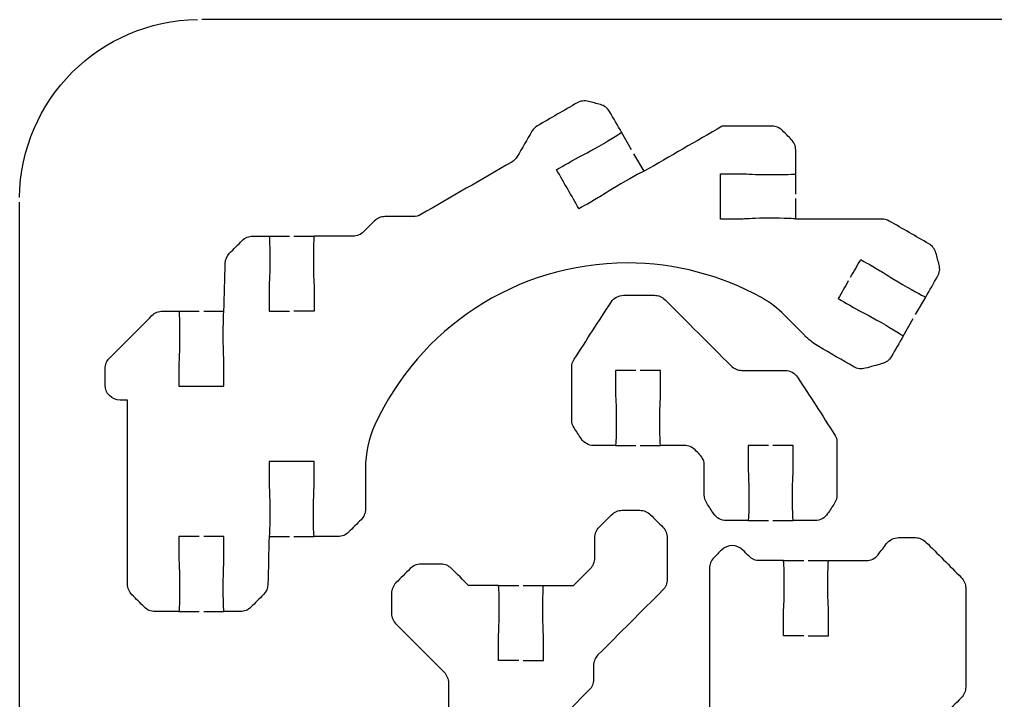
# Model space of a CAD drawing. Extents: x 0 to 400, y 230 to 450.
# Drawn here: x 270 to 335, y 404.7 to 450 of the extents above; entities that cross this region are included whole.
import ezdxf

# ---------------------------------------------------------------- set-up
doc = ezdxf.new("R2010")
doc.units = 0
doc.header["$MEASUREMENT"] = 0
doc.layers.add('DEFAULT', color=18, linetype='CONTINUOUS')

msp = doc.modelspace()

# ---------------------------------------------------------------- linework, layer by layer
at = {"layer": 'DEFAULT', "color": 1}
for points in [[(387.851, 450), (282.152, 450)], [(310.769, 441.33), (310.095, 442.498)], [(311.595, 439.901), (310.921, 441.069)], [(321.695, 438.374), (321.695, 439.725)], [(270.002, 242.147), (270.002, 437.847)], [(321.695, 436.726), (321.695, 438.074)], [(286.622, 435.58), (287.973, 435.58)], [(288.273, 435.58), (289.62, 435.58)], [(329.682, 430.355), (330.355, 431.526)], [(280.617, 430.588), (281.968, 430.588)], [(282.268, 430.588), (283.616, 430.588)], [(328.856, 428.926), (329.53, 430.097)], [(309.697, 421.641), (311.048, 421.641)], [(311.348, 421.641), (312.699, 421.641)], [(318.53, 416.642), (319.881, 416.642)], [(320.181, 416.642), (321.532, 416.642)], [(286.629, 415.581), (287.976, 415.581)], [(288.276, 415.581), (289.627, 415.581)], [(320.887, 413.972), (322.234, 413.972)], [(322.534, 413.972), (323.886, 413.972)], [(301.904, 412.321), (303.255, 412.321)], [(303.555, 412.321), (304.903, 412.321)], [(280.621, 410.582), (281.968, 410.582)], [(282.268, 410.582), (283.619, 410.582)]]:
    msp.add_lwpolyline(points, dxfattribs=at)
msp.add_open_spline([(270.002, 438.15), (270.083, 444.659), (275.343, 449.919), (281.852, 450)], degree=3, dxfattribs=at)
for points, knots in [([(325.353, 432.849), (325.578, 433.239), (325.802, 433.63), (326.027, 434.02), (326.027, 434.02), (326.567, 433.713), (327.325, 433.272), (327.509, 433.17), (327.978, 432.839), (328.817, 432.355), (329.653, 431.875), (330.341, 431.501), (330.355, 431.523), (330.62, 431.981), (330.885, 432.44), (331.149, 432.898), (331.283, 433.131), (331.319, 433.403), (331.252, 433.66), (331.18, 433.927), (331.108, 434.194), (331.036, 434.461), (330.966, 434.715), (330.796, 434.934), (330.567, 435.068), (329.688, 435.574), (328.808, 436.079), (327.928, 436.585), (327.777, 436.673), (327.604, 436.719), (327.427, 436.719), (325.517, 436.719), (323.606, 436.719), (321.695, 436.719), (321.695, 436.747), (320.912, 436.772), (319.945, 436.772), (318.978, 436.772), (318.407, 436.719), (318.195, 436.719), (317.695, 436.719), (317.196, 436.719), (316.696, 436.719), (316.696, 437.721), (316.696, 438.723), (316.696, 439.725), (317.196, 439.725), (317.695, 439.725), (318.195, 439.725), (318.407, 439.725), (318.978, 439.675), (319.945, 439.675), (320.912, 439.675), (321.695, 439.697), (321.695, 439.725), (321.695, 440.254), (321.695, 440.783), (321.695, 441.312), (321.695, 441.577), (321.589, 441.831), (321.402, 442.018), (321.207, 442.214), (321.012, 442.411), (320.816, 442.607), (320.629, 442.794), (320.375, 442.9), (320.107, 442.9), (319.003, 442.9), (317.899, 442.9), (316.795, 442.893), (315.063, 441.893), (313.33, 440.894), (311.598, 439.894), (311.584, 439.922), (310.893, 439.548), (310.057, 439.065), (309.221, 438.578), (308.748, 438.254), (308.564, 438.144), (307.809, 437.71), (307.266, 437.396), (307.266, 437.396), (306.766, 438.263), (306.267, 439.13), (305.767, 439.996), (305.767, 439.996), (306.307, 440.307), (307.065, 440.748), (307.249, 440.85), (307.767, 441.097), (308.607, 441.577), (309.436, 442.057), (310.095, 442.466), (310.095, 442.498), (309.832, 442.955), (309.569, 443.412), (309.305, 443.87), (309.171, 444.099), (308.952, 444.269), (308.695, 444.339), (308.428, 444.41), (308.161, 444.48), (307.894, 444.551), (307.64, 444.618), (307.368, 444.582), (307.139, 444.452), (306.258, 443.943), (305.378, 443.434), (304.497, 442.924), (304.345, 442.836), (304.218, 442.713), (304.13, 442.561), (303.805, 442), (303.481, 441.439), (303.156, 440.878), (303.068, 440.727), (302.941, 440.6), (302.789, 440.511), (300.769, 439.345), (298.749, 438.178), (296.729, 437.012), (296.577, 436.924), (296.404, 436.878), (296.228, 436.878), (295.597, 436.878), (294.967, 436.878), (294.337, 436.878), (294.072, 436.878), (293.818, 436.772), (293.631, 436.585), (293.394, 436.347), (293.156, 436.11), (292.919, 435.872), (292.732, 435.685), (292.478, 435.58), (292.213, 435.58), (291.35, 435.58), (290.487, 435.58), (289.624, 435.58), (289.596, 435.58), (289.574, 434.793), (289.574, 433.83), (289.574, 432.863), (289.624, 432.292), (289.624, 432.08), (289.624, 431.58), (289.624, 431.08), (289.624, 430.581), (289.173, 430.581), (288.723, 430.581), (288.273, 430.581)], [0, 0, 0, 0, 3.830209, 3.830209, 3.830209, 4.830209, 4.830209, 4.830209, 5.830209, 5.830209, 5.830209, 6.830209, 6.830209, 6.830209, 11.332708, 11.332708, 11.332708, 12.332708, 12.332708, 12.332708, 14.68324, 14.68324, 14.68324, 15.68324, 15.68324, 15.68324, 24.311125, 24.311125, 24.311125, 25.311125, 25.311125, 25.311125, 41.561125, 41.561125, 41.561125, 42.561125, 42.561125, 42.561125, 43.561125, 43.561125, 43.561125, 47.811125, 47.811125, 47.811125, 56.331125, 56.331125, 56.331125, 60.581125, 60.581125, 60.581125, 61.581125, 61.581125, 61.581125, 62.581125, 62.581125, 62.581125, 67.081125, 67.081125, 67.081125, 68.081125, 68.081125, 68.081125, 70.435801, 70.435801, 70.435801, 71.435801, 71.435801, 71.435801, 80.845801, 80.845801, 80.845801, 97.852356, 97.852356, 97.852356, 98.852356, 98.852356, 98.852356, 99.852356, 99.852356, 99.852356, 100.852356, 100.852356, 100.852356, 109.359964, 109.359964, 109.359964, 110.359964, 110.359964, 110.359964, 111.359964, 111.359964, 111.359964, 112.359964, 112.359964, 112.359964, 116.848806, 116.848806, 116.848806, 117.848806, 117.848806, 117.848806, 120.196763, 120.196763, 120.196763, 121.196763, 121.196763, 121.196763, 129.848294, 129.848294, 129.848294, 130.848294, 130.848294, 130.848294, 136.359238, 136.359238, 136.359238, 137.359238, 137.359238, 137.359238, 157.197554, 157.197554, 157.197554, 158.197554, 158.197554, 158.197554, 163.557554, 163.557554, 163.557554, 164.557554, 164.557554, 164.557554, 167.414266, 167.414266, 167.414266, 168.414266, 168.414266, 168.414266, 175.754266, 175.754266, 175.754266, 176.754266, 176.754266, 176.754266, 177.754266, 177.754266, 177.754266, 182.004266, 182.004266, 182.004266, 185.834266, 185.834266, 185.834266, 185.834266]), ([(281.968, 415.581), (281.518, 415.581), (281.068, 415.581), (280.617, 415.581), (280.617, 415.081), (280.617, 414.581), (280.617, 414.081), (280.617, 413.87), (280.667, 413.298), (280.667, 412.331), (280.667, 411.365), (280.646, 410.582), (280.617, 410.582), (280.087, 410.582), (279.557, 410.582), (279.026, 410.582), (278.762, 410.582), (278.508, 410.688), (278.321, 410.875), (278.044, 411.151), (277.768, 411.427), (277.492, 411.704), (277.305, 411.891), (277.199, 412.145), (277.199, 412.413), (277.199, 416.497), (277.199, 420.581), (277.199, 424.665), (277.032, 424.665), (276.865, 424.665), (276.698, 424.665), (276.148, 424.665), (275.7, 425.113), (275.7, 425.666), (275.7, 426.029), (275.7, 426.391), (275.7, 426.753), (275.7, 427.018), (275.805, 427.272), (275.992, 427.459), (276.937, 428.404), (277.881, 429.349), (278.825, 430.295), (279.012, 430.482), (279.266, 430.588), (279.534, 430.588), (279.895, 430.588), (280.256, 430.588), (280.617, 430.588), (280.646, 430.588), (280.667, 429.805), (280.667, 428.838), (280.667, 427.871), (280.617, 427.296), (280.617, 427.088), (280.617, 426.588), (280.617, 426.089), (280.617, 425.589), (281.618, 425.589), (282.619, 425.589), (283.619, 425.589), (283.619, 426.089), (283.619, 426.588), (283.619, 427.088), (283.619, 427.296), (283.57, 427.871), (283.57, 428.838), (283.57, 429.745), (283.588, 430.5), (283.619, 430.588), (283.645, 431.646), (283.671, 432.704), (283.697, 433.763), (283.704, 434.02), (283.81, 434.264), (283.99, 434.444), (284.27, 434.725), (284.55, 435.006), (284.829, 435.287), (285.016, 435.474), (285.27, 435.58), (285.539, 435.58), (285.9, 435.58), (286.261, 435.58), (286.622, 435.58), (286.65, 435.58), (286.671, 434.793), (286.671, 433.83), (286.671, 432.863), (286.622, 432.292), (286.622, 432.08), (286.622, 431.58), (286.622, 431.08), (286.622, 430.581), (287.072, 430.581), (287.522, 430.581), (287.973, 430.581)], [0, 0, 0, 0, 3.83, 3.83, 3.83, 8.08, 8.08, 8.08, 9.08, 9.08, 9.08, 10.08, 10.08, 10.08, 14.59, 14.59, 14.59, 15.59, 15.59, 15.59, 18.913402, 18.913402, 18.913402, 19.913402, 19.913402, 19.913402, 54.643402, 54.643402, 54.643402, 56.063402, 56.063402, 56.063402, 57.063402, 57.063402, 57.063402, 60.143402, 60.143402, 60.143402, 61.143402, 61.143402, 61.143402, 72.50661, 72.50661, 72.50661, 73.50661, 73.50661, 73.50661, 76.57661, 76.57661, 76.57661, 77.57661, 77.57661, 77.57661, 78.57661, 78.57661, 78.57661, 82.82661, 82.82661, 82.82661, 91.33661, 91.33661, 91.33661, 95.58661, 95.58661, 95.58661, 96.58661, 96.58661, 96.58661, 97.60661, 97.60661, 97.60661, 106.609299, 106.609299, 106.609299, 107.609299, 107.609299, 107.609299, 110.982205, 110.982205, 110.982205, 111.982205, 111.982205, 111.982205, 115.052205, 115.052205, 115.052205, 116.052205, 116.052205, 116.052205, 117.052205, 117.052205, 117.052205, 121.302205, 121.302205, 121.302205, 125.132205, 125.132205, 125.132205, 125.132205]), ([(325.201, 432.592), (324.977, 432.201), (324.752, 431.811), (324.528, 431.42), (324.528, 431.42), (325.067, 431.113), (325.826, 430.676), (326.009, 430.57), (326.528, 430.327), (327.364, 429.84), (328.196, 429.364), (328.856, 428.958), (328.856, 428.926), (328.592, 428.468), (328.327, 428.009), (328.062, 427.55), (327.928, 427.325), (327.71, 427.155), (327.456, 427.088), (327.079, 426.986), (326.703, 426.884), (326.327, 426.781), (326.069, 426.711), (325.794, 426.746), (325.565, 426.88), (324.789, 427.328), (324.013, 427.776), (323.236, 428.224), (322.933, 428.401), (322.651, 428.616), (322.404, 428.863), (321.917, 429.351), (321.43, 429.839), (320.943, 430.327), (320.488, 430.782), (319.973, 431.18), (319.409, 431.491), (316.759, 432.955), (313.715, 433.791), (310.476, 433.791), (303.019, 433.791), (296.588, 429.374), (293.667, 423.014), (293.25, 422.107), (293.042, 421.116), (293.042, 420.117), (293.042, 419.214), (293.042, 418.311), (293.042, 417.408), (293.042, 417.143), (292.936, 416.886), (292.749, 416.699), (292.473, 416.424), (292.197, 416.149), (291.92, 415.873), (291.733, 415.686), (291.479, 415.581), (291.215, 415.581), (290.686, 415.581), (290.156, 415.581), (289.627, 415.581), (289.599, 415.581), (289.578, 416.36), (289.578, 417.33), (289.578, 418.293), (289.627, 418.868), (289.627, 419.08), (289.627, 419.58), (289.627, 420.08), (289.627, 420.579), (288.627, 420.579), (287.626, 420.579), (286.625, 420.579), (286.625, 420.08), (286.625, 419.58), (286.625, 419.08), (286.625, 418.868), (286.675, 418.293), (286.675, 417.33), (286.675, 416.36), (286.653, 415.581), (286.622, 415.581), (286.596, 414.519), (286.57, 413.457), (286.544, 412.395), (286.537, 412.141), (286.431, 411.894), (286.251, 411.714), (285.971, 411.434), (285.691, 411.154), (285.412, 410.875), (285.225, 410.688), (284.971, 410.582), (284.706, 410.582), (284.344, 410.582), (283.982, 410.582), (283.619, 410.582), (283.591, 410.582), (283.57, 411.365), (283.57, 412.331), (283.57, 413.298), (283.619, 413.87), (283.619, 414.081), (283.619, 414.581), (283.619, 415.081), (283.619, 415.581), (283.169, 415.581), (282.719, 415.581), (282.268, 415.581)], [0, 0, 0, 0, 3.830209, 3.830209, 3.830209, 4.830209, 4.830209, 4.830209, 5.830209, 5.830209, 5.830209, 6.830209, 6.830209, 6.830209, 11.332708, 11.332708, 11.332708, 12.332708, 12.332708, 12.332708, 15.648866, 15.648866, 15.648866, 16.648866, 16.648866, 16.648866, 24.269633, 24.269633, 24.269633, 25.269633, 25.269633, 25.269633, 31.131553, 31.131553, 31.131553, 32.131553, 32.131553, 32.131553, 33.131553, 33.131553, 33.131553, 34.131553, 34.131553, 34.131553, 35.131553, 35.131553, 35.131553, 42.811553, 42.811553, 42.811553, 43.811553, 43.811553, 43.811553, 47.127891, 47.127891, 47.127891, 48.127891, 48.127891, 48.127891, 52.627891, 52.627891, 52.627891, 53.627891, 53.627891, 53.627891, 54.627891, 54.627891, 54.627891, 58.877891, 58.877891, 58.877891, 67.387891, 67.387891, 67.387891, 71.637891, 71.637891, 71.637891, 72.637891, 72.637891, 72.637891, 73.647891, 73.647891, 73.647891, 82.680571, 82.680571, 82.680571, 83.680571, 83.680571, 83.680571, 87.046399, 87.046399, 87.046399, 88.046399, 88.046399, 88.046399, 91.126399, 91.126399, 91.126399, 92.126399, 92.126399, 92.126399, 93.126399, 93.126399, 93.126399, 97.376399, 97.376399, 97.376399, 101.206399, 101.206399, 101.206399, 101.206399]), ([(311.048, 426.64), (310.596, 426.64), (310.145, 426.64), (309.693, 426.64), (309.693, 426.14), (309.693, 425.641), (309.693, 425.141), (309.693, 424.929), (309.746, 424.358), (309.746, 423.391), (309.746, 422.424), (309.725, 421.641), (309.693, 421.641), (309.209, 421.641), (308.724, 421.641), (308.24, 421.641), (307.898, 421.641), (307.584, 421.814), (307.4, 422.1), (307.246, 422.336), (307.092, 422.573), (306.938, 422.809), (306.832, 422.971), (306.776, 423.158), (306.776, 423.352), (306.776, 424.513), (306.776, 425.674), (306.776, 426.834), (306.776, 427.025), (306.832, 427.215), (306.938, 427.377), (307.759, 428.646), (308.58, 429.915), (309.4, 431.184), (309.584, 431.47), (309.901, 431.639), (310.24, 431.639), (310.921, 431.639), (311.602, 431.639), (312.283, 431.639), (312.547, 431.639), (312.801, 431.533), (312.992, 431.346), (314.462, 429.875), (315.932, 428.404), (317.401, 426.933), (317.592, 426.746), (317.846, 426.64), (318.111, 426.64), (319.068, 426.64), (320.025, 426.64), (320.982, 426.64), (321.321, 426.64), (321.638, 426.471), (321.822, 426.185), (322.643, 424.916), (323.463, 423.647), (324.284, 422.379), (324.39, 422.216), (324.443, 422.026), (324.443, 421.835), (324.443, 420.675), (324.443, 419.514), (324.443, 418.353), (324.443, 418.159), (324.39, 417.972), (324.284, 417.81), (324.13, 417.574), (323.976, 417.337), (323.822, 417.101), (323.639, 416.815), (323.325, 416.642), (322.982, 416.642), (322.499, 416.642), (322.016, 416.642), (321.532, 416.642), (321.497, 416.713), (321.483, 417.468), (321.483, 418.389), (321.483, 419.355), (321.532, 419.927), (321.532, 420.138), (321.532, 420.639), (321.532, 421.14), (321.532, 421.641), (321.082, 421.641), (320.632, 421.641), (320.181, 421.641)], [0, 0, 0, 0, 3.84, 3.84, 3.84, 8.09, 8.09, 8.09, 9.09, 9.09, 9.09, 10.09, 10.09, 10.09, 14.21, 14.21, 14.21, 15.21, 15.21, 15.21, 17.609208, 17.609208, 17.609208, 18.609208, 18.609208, 18.609208, 28.479208, 28.479208, 28.479208, 29.479208, 29.479208, 29.479208, 42.330064, 42.330064, 42.330064, 43.330064, 43.330064, 43.330064, 49.120064, 49.120064, 49.120064, 50.120064, 50.120064, 50.120064, 67.804806, 67.804806, 67.804806, 68.804806, 68.804806, 68.804806, 76.944806, 76.944806, 76.944806, 77.944806, 77.944806, 77.944806, 90.795662, 90.795662, 90.795662, 91.795662, 91.795662, 91.795662, 101.665662, 101.665662, 101.665662, 102.665662, 102.665662, 102.665662, 105.06487, 105.06487, 105.06487, 106.06487, 106.06487, 106.06487, 110.17487, 110.17487, 110.17487, 111.17487, 111.17487, 111.17487, 112.17487, 112.17487, 112.17487, 116.43487, 116.43487, 116.43487, 120.26487, 120.26487, 120.26487, 120.26487]), ([(319.881, 421.641), (319.43, 421.641), (318.978, 421.641), (318.527, 421.641), (318.527, 421.14), (318.527, 420.639), (318.527, 420.138), (318.527, 419.927), (318.58, 419.355), (318.58, 418.389), (318.58, 417.468), (318.562, 416.713), (318.527, 416.642), (318.041, 416.642), (317.556, 416.642), (317.07, 416.642), (316.731, 416.642), (316.414, 416.815), (316.23, 417.101), (316.077, 417.337), (315.925, 417.574), (315.772, 417.81), (315.666, 417.972), (315.609, 418.159), (315.609, 418.353), (315.609, 419.007), (315.609, 419.661), (315.609, 420.315), (315.609, 420.579), (315.507, 420.833), (315.317, 421.02), (315.208, 421.13), (315.1, 421.239), (314.992, 421.348), (314.801, 421.535), (314.547, 421.641), (314.283, 421.641), (313.755, 421.641), (313.227, 421.641), (312.699, 421.641), (312.671, 421.641), (312.65, 422.424), (312.65, 423.391), (312.65, 424.358), (312.699, 424.929), (312.699, 425.141), (312.699, 425.641), (312.699, 426.14), (312.699, 426.64), (312.249, 426.64), (311.798, 426.64), (311.348, 426.64)], [0, 0, 0, 0, 3.84, 3.84, 3.84, 8.1, 8.1, 8.1, 9.1, 9.1, 9.1, 10.1, 10.1, 10.1, 14.23, 14.23, 14.23, 15.23, 15.23, 15.23, 17.623763, 17.623763, 17.623763, 18.623763, 18.623763, 18.623763, 24.183763, 24.183763, 24.183763, 25.183763, 25.183763, 25.183763, 26.491929, 26.491929, 26.491929, 27.491929, 27.491929, 27.491929, 31.981929, 31.981929, 31.981929, 32.981929, 32.981929, 32.981929, 33.981929, 33.981929, 33.981929, 38.231929, 38.231929, 38.231929, 42.061929, 42.061929, 42.061929, 42.061929]), ([(303.555, 407.322), (304.004, 407.322), (304.453, 407.322), (304.903, 407.322), (304.903, 407.822), (304.903, 408.322), (304.903, 408.821), (304.903, 409.033), (304.853, 409.604), (304.853, 410.571), (304.853, 411.538), (304.874, 412.321), (304.903, 412.321), (305.569, 412.321), (306.236, 412.321), (306.903, 412.324), (307.277, 412.698), (307.651, 413.072), (308.025, 413.446), (308.212, 413.633), (308.314, 413.887), (308.314, 414.152), (308.314, 414.599), (308.314, 415.046), (308.314, 415.492), (308.314, 415.757), (308.42, 416.011), (308.607, 416.201), (308.883, 416.478), (309.159, 416.754), (309.436, 417.03), (309.626, 417.217), (309.88, 417.323), (310.145, 417.323), (310.535, 417.323), (310.926, 417.323), (311.316, 417.323), (311.581, 417.323), (311.835, 417.217), (312.022, 417.03), (312.298, 416.754), (312.574, 416.478), (312.851, 416.201), (313.041, 416.011), (313.143, 415.757), (313.143, 415.492), (313.143, 414.57), (313.143, 413.649), (313.143, 412.727), (313.143, 412.462), (313.041, 412.208), (312.851, 412.021), (311.409, 410.579), (309.967, 409.138), (308.526, 407.696), (308.339, 407.509), (308.233, 407.251), (308.233, 406.987), (308.233, 406.68), (308.233, 406.373), (308.233, 406.066), (308.233, 405.802), (308.13, 405.548), (307.94, 405.361), (305.368, 402.789), (302.796, 400.217), (300.225, 397.645), (299.664, 397.081), (299.346, 396.319), (299.346, 395.522), (299.346, 392.86), (299.346, 390.199), (299.346, 387.538), (299.346, 386.741), (299.664, 385.979), (300.225, 385.418), (301.16, 384.483), (302.094, 383.548), (303.029, 382.613), (303.22, 382.423), (303.322, 382.169), (303.322, 381.904), (303.322, 379.38), (303.322, 376.855), (303.322, 374.33), (303.322, 374.066), (303.428, 373.812), (303.615, 373.625), (304.887, 372.352), (306.16, 371.08), (307.432, 369.808), (307.622, 369.621), (307.725, 369.363), (307.725, 369.099), (307.725, 367.766), (307.725, 366.434), (307.725, 365.102), (307.725, 364.837), (307.622, 364.583), (307.432, 364.396), (307.098, 364.062), (306.764, 363.728), (306.43, 363.394), (306.243, 363.204), (305.989, 363.101), (305.725, 363.101), (305.197, 363.101), (304.669, 363.101), (304.141, 363.101), (304.112, 363.101), (304.091, 363.884), (304.091, 364.851), (304.091, 365.818), (304.141, 366.389), (304.141, 366.601), (304.141, 367.101), (304.141, 367.6), (304.141, 368.1), (303.691, 368.1), (303.242, 368.1), (302.793, 368.1)], [0, 0, 0, 0, 3.82, 3.82, 3.82, 8.07, 8.07, 8.07, 9.07, 9.07, 9.07, 10.07, 10.07, 10.07, 15.75, 15.75, 15.75, 20.247199, 20.247199, 20.247199, 21.247199, 21.247199, 21.247199, 25.047199, 25.047199, 25.047199, 26.047199, 26.047199, 26.047199, 29.370601, 29.370601, 29.370601, 30.370601, 30.370601, 30.370601, 33.690601, 33.690601, 33.690601, 34.690601, 34.690601, 34.690601, 38.014003, 38.014003, 38.014003, 39.014003, 39.014003, 39.014003, 46.854003, 46.854003, 46.854003, 47.854003, 47.854003, 47.854003, 65.192261, 65.192261, 65.192261, 66.192261, 66.192261, 66.192261, 68.802261, 68.802261, 68.802261, 69.802261, 69.802261, 69.802261, 100.731112, 100.731112, 100.731112, 101.731112, 101.731112, 101.731112, 124.361112, 124.361112, 124.361112, 125.361112, 125.361112, 125.361112, 136.60411, 136.60411, 136.60411, 137.60411, 137.60411, 137.60411, 159.07411, 159.07411, 159.07411, 160.07411, 160.07411, 160.07411, 175.3759, 175.3759, 175.3759, 176.3759, 176.3759, 176.3759, 187.7059, 187.7059, 187.7059, 188.7059, 188.7059, 188.7059, 192.722267, 192.722267, 192.722267, 193.722267, 193.722267, 193.722267, 198.212267, 198.212267, 198.212267, 199.212267, 199.212267, 199.212267, 200.212267, 200.212267, 200.212267, 204.462267, 204.462267, 204.462267, 208.282267, 208.282267, 208.282267, 208.282267]), ([(322.534, 408.973), (322.985, 408.973), (323.435, 408.973), (323.886, 408.973), (323.886, 409.473), (323.886, 409.973), (323.886, 410.472), (323.886, 410.684), (323.836, 411.256), (323.836, 412.222), (323.836, 413.189), (323.857, 413.972), (323.886, 413.972), (324.719, 413.972), (325.553, 413.972), (326.387, 413.972), (326.701, 413.972), (326.993, 414.12), (327.184, 414.367), (327.372, 414.615), (327.56, 414.863), (327.748, 415.111), (327.935, 415.362), (328.232, 415.506), (328.546, 415.506), (328.916, 415.506), (329.287, 415.506), (329.657, 415.506), (329.922, 415.506), (330.176, 415.401), (330.363, 415.214), (331.15, 414.426), (331.938, 413.638), (332.726, 412.85), (332.913, 412.663), (333.019, 412.409), (333.019, 412.145), (333.019, 409.947), (333.019, 407.749), (333.019, 405.551), (333.019, 405.283), (332.913, 405.029), (332.726, 404.842), (332.349, 404.465), (331.971, 404.087), (331.594, 403.71), (331.407, 403.523), (331.153, 403.417), (330.888, 403.417), (330.611, 403.417), (330.333, 403.417), (330.056, 403.417), (329.505, 403.417), (329.057, 402.969), (329.057, 402.418), (329.057, 399.12), (329.057, 395.821), (329.057, 392.523), (329.057, 392.255), (328.951, 392.001), (328.764, 391.814), (328.1, 391.15), (327.436, 390.485), (326.771, 389.821), (326.584, 389.634), (326.478, 389.38), (326.478, 389.115), (326.478, 386.161), (326.478, 383.207), (326.478, 380.253), (326.478, 379.985), (326.584, 379.731), (326.771, 379.544), (327.235, 379.081), (327.698, 378.618), (328.161, 378.154), (328.348, 377.967), (328.454, 377.713), (328.454, 377.449), (328.454, 376.38), (328.454, 375.311), (328.454, 374.242), (328.454, 373.974), (328.348, 373.72), (328.161, 373.533), (327.774, 373.146), (327.387, 372.759), (327.001, 372.372), (326.814, 372.185), (326.708, 371.931), (326.708, 371.667), (326.708, 368.364), (326.708, 365.06), (326.708, 361.757), (326.708, 361.489), (326.602, 361.235), (326.415, 361.048), (326.081, 360.714), (325.747, 360.38), (325.413, 360.046), (325.226, 359.859), (324.972, 359.753), (324.707, 359.753), (324.18, 359.753), (323.652, 359.753), (323.124, 359.753), (323.095, 359.753), (323.074, 360.537), (323.074, 361.503), (323.074, 362.47), (323.124, 363.041), (323.124, 363.253), (323.124, 363.753), (323.124, 364.253), (323.124, 364.752), (322.673, 364.752), (322.223, 364.752), (321.772, 364.752)], [0, 0, 0, 0, 3.83, 3.83, 3.83, 8.08, 8.08, 8.08, 9.08, 9.08, 9.08, 10.08, 10.08, 10.08, 17.17, 17.17, 17.17, 18.17, 18.17, 18.17, 20.818037, 20.818037, 20.818037, 21.818037, 21.818037, 21.818037, 24.968037, 24.968037, 24.968037, 25.968037, 25.968037, 25.968037, 35.443268, 35.443268, 35.443268, 36.443268, 36.443268, 36.443268, 55.133268, 55.133268, 55.133268, 56.133268, 56.133268, 56.133268, 60.672893, 60.672893, 60.672893, 61.672893, 61.672893, 61.672893, 64.032893, 64.032893, 64.032893, 65.032893, 65.032893, 65.032893, 93.082893, 93.082893, 93.082893, 94.082893, 94.082893, 94.082893, 102.0732, 102.0732, 102.0732, 103.0732, 103.0732, 103.0732, 128.1932, 128.1932, 128.1932, 129.1932, 129.1932, 129.1932, 134.765201, 134.765201, 134.765201, 135.765201, 135.765201, 135.765201, 144.855201, 144.855201, 144.855201, 145.855201, 145.855201, 145.855201, 150.507964, 150.507964, 150.507964, 151.507964, 151.507964, 151.507964, 179.597964, 179.597964, 179.597964, 180.597964, 180.597964, 180.597964, 184.614331, 184.614331, 184.614331, 185.614331, 185.614331, 185.614331, 190.104331, 190.104331, 190.104331, 191.104331, 191.104331, 191.104331, 192.104331, 192.104331, 192.104331, 196.354331, 196.354331, 196.354331, 200.184331, 200.184331, 200.184331, 200.184331]), ([(322.235, 408.973), (321.784, 408.973), (321.334, 408.973), (320.883, 408.973), (320.883, 409.473), (320.883, 409.973), (320.883, 410.472), (320.883, 410.684), (320.933, 411.256), (320.933, 412.222), (320.933, 413.189), (320.912, 413.972), (320.883, 413.972), (320.354, 413.972), (319.825, 413.972), (319.296, 413.972), (319.028, 413.972), (318.774, 414.078), (318.587, 414.265), (318.449, 414.402), (318.312, 414.54), (318.174, 414.677), (317.786, 415.069), (317.151, 415.069), (316.759, 414.681), (316.587, 414.507), (316.414, 414.333), (316.241, 414.159), (316.054, 413.972), (315.948, 413.718), (315.948, 413.453), (315.948, 410.165), (315.948, 406.878), (315.948, 403.59), (315.948, 403.322), (316.054, 403.068), (316.241, 402.881), (317.593, 401.528), (318.945, 400.176), (320.298, 398.824), (320.672, 398.45), (320.883, 397.942), (320.883, 397.409), (320.883, 393.056), (320.883, 388.702), (320.883, 384.349), (320.883, 384.081), (320.778, 383.827), (320.591, 383.64), (320.117, 383.166), (319.643, 382.692), (319.169, 382.218), (318.982, 382.031), (318.876, 381.777), (318.876, 381.513), (318.876, 379.862), (318.876, 378.211), (318.876, 376.56), (318.876, 376.031), (318.664, 375.519), (318.29, 375.145), (317.063, 373.918), (315.835, 372.69), (314.607, 371.462), (314.42, 371.275), (314.166, 371.169), (313.902, 371.169), (313.218, 371.169), (312.533, 371.169), (311.849, 371.169), (311.584, 371.169), (311.33, 371.064), (311.143, 370.877), (310.867, 370.6), (310.591, 370.324), (310.314, 370.048), (310.127, 369.861), (310.021, 369.607), (310.021, 369.342), (310.021, 368.813), (310.021, 368.284), (310.021, 367.754), (310.021, 367.726), (310.805, 367.705), (311.771, 367.705), (312.738, 367.705), (313.309, 367.754), (313.521, 367.754), (314.021, 367.754), (314.52, 367.754), (315.02, 367.754), (315.02, 367.304), (315.02, 366.854), (315.02, 366.403)], [0, 0, 0, 0, 3.83, 3.83, 3.83, 8.08, 8.08, 8.08, 9.08, 9.08, 9.08, 10.08, 10.08, 10.08, 14.58, 14.58, 14.58, 15.58, 15.58, 15.58, 17.23463, 17.23463, 17.23463, 18.23463, 18.23463, 18.23463, 20.320607, 20.320607, 20.320607, 21.320607, 21.320607, 21.320607, 49.280607, 49.280607, 49.280607, 50.280607, 50.280607, 50.280607, 66.544063, 66.544063, 66.544063, 67.544063, 67.544063, 67.544063, 104.564063, 104.564063, 104.564063, 105.564063, 105.564063, 105.564063, 111.263343, 111.263343, 111.263343, 112.263343, 112.263343, 112.263343, 126.303343, 126.303343, 126.303343, 127.303343, 127.303343, 127.303343, 142.067733, 142.067733, 142.067733, 143.067733, 143.067733, 143.067733, 148.887733, 148.887733, 148.887733, 149.887733, 149.887733, 149.887733, 153.211135, 153.211135, 153.211135, 154.211135, 154.211135, 154.211135, 158.711135, 158.711135, 158.711135, 159.711135, 159.711135, 159.711135, 160.711135, 160.711135, 160.711135, 164.961135, 164.961135, 164.961135, 168.791135, 168.791135, 168.791135, 168.791135]), ([(303.255, 407.322), (302.804, 407.322), (302.352, 407.322), (301.9, 407.322), (301.9, 407.822), (301.9, 408.322), (301.9, 408.821), (301.9, 409.033), (301.95, 409.604), (301.95, 410.571), (301.95, 411.538), (301.929, 412.321), (301.9, 412.321), (301.234, 412.321), (300.567, 412.321), (299.9, 412.324), (299.526, 412.698), (299.152, 413.072), (298.778, 413.446), (298.591, 413.633), (298.337, 413.739), (298.073, 413.739), (297.626, 413.739), (297.179, 413.739), (296.732, 413.739), (296.468, 413.739), (296.214, 413.633), (296.023, 413.446), (295.707, 413.13), (295.39, 412.814), (295.074, 412.497), (294.887, 412.307), (294.781, 412.053), (294.781, 411.788), (294.781, 411.341), (294.781, 410.894), (294.781, 410.448), (294.781, 410.183), (294.887, 409.929), (295.078, 409.742), (296.143, 408.677), (297.208, 407.611), (298.274, 406.546), (298.461, 406.355), (298.567, 406.101), (298.567, 405.837), (298.567, 405.087), (298.567, 404.336), (298.567, 403.586), (298.567, 403.322), (298.464, 403.068), (298.274, 402.881), (297.499, 402.106), (296.724, 401.331), (295.949, 400.556), (295.762, 400.365), (295.508, 400.263), (295.243, 400.263), (294.716, 400.263), (294.188, 400.263), (293.66, 400.263), (293.631, 400.263), (293.61, 399.48), (293.61, 398.513), (293.61, 397.547), (293.66, 396.975), (293.66, 396.763), (293.66, 395.597), (293.66, 394.43), (293.66, 393.264), (293.21, 393.264), (292.761, 393.264), (292.312, 393.264)], [0, 0, 0, 0, 3.84, 3.84, 3.84, 8.09, 8.09, 8.09, 9.09, 9.09, 9.09, 10.09, 10.09, 10.09, 15.77, 15.77, 15.77, 20.267199, 20.267199, 20.267199, 21.267199, 21.267199, 21.267199, 25.067199, 25.067199, 25.067199, 26.067199, 26.067199, 26.067199, 29.871434, 29.871434, 29.871434, 30.871434, 30.871434, 30.871434, 34.671434, 34.671434, 34.671434, 35.671434, 35.671434, 35.671434, 48.484208, 48.484208, 48.484208, 49.484208, 49.484208, 49.484208, 55.864208, 55.864208, 55.864208, 56.864208, 56.864208, 56.864208, 66.183876, 66.183876, 66.183876, 67.183876, 67.183876, 67.183876, 71.673876, 71.673876, 71.673876, 72.673876, 72.673876, 72.673876, 73.673876, 73.673876, 73.673876, 83.593876, 83.593876, 83.593876, 87.413876, 87.413876, 87.413876, 87.413876])]:
    msp.add_open_spline(points, degree=3, knots=knots, dxfattribs=at)

doc.saveas('drawing.dxf')
